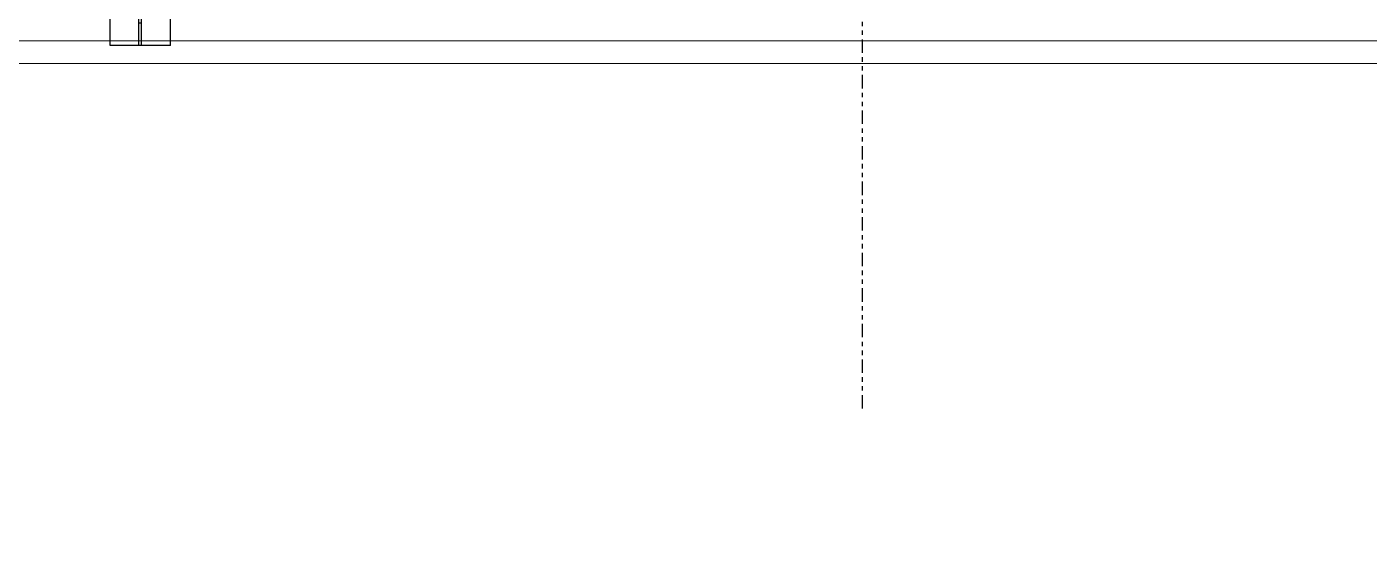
# Model space of a CAD drawing. Header units: inches. Extents: x 209270 to 234360, y -180214 to -150194.
# Drawn here: x 220911 to 223884, y -166874 to -165733 of the extents above; entities that cross this region are included whole.
import ezdxf

# ---------------------------------------------------------------- set-up
doc = ezdxf.new("R2010")
doc.units = ezdxf.units.IN
doc.header["$LTSCALE"] = 10
doc.header["$MEASUREMENT"] = 0
for name, pattern in [('DXK_LINE_DOT2', [3.9198, 1.9599, -1.9599]), ('DXK_LINE_DOT5', [7.8785, 2.979, -0.9799, 0.9799, -0.9799, 0.9799, -0.9799]), ('PHANTOM', [2.5, 1.25, -0.25, 0.25, -0.25, 0.25, -0.25])]:
    doc.linetypes.add(name, pattern=pattern)
doc.layers.get('0').update_dxf_attribs({"color": 1})
for name, color, linetype in [('_STR_0', 5, 'Continuous'), ('_STR_1', 5, 'Continuous'), ('_STR_2', 5, 'Continuous')]:
    doc.layers.add(name, color=color, linetype=linetype)
for name, color, linetype, lineweight in [('DIM', 1, 'Continuous', 13), ('PHANTOM', 1, 'PHANTOM', 0), ('Sheeting', 1, 'Continuous', 0)]:
    doc.layers.add(name, color=color, linetype=linetype, lineweight=lineweight)

# ---------------------------------------------------------------- blocks, each defined once
blk = doc.blocks.new('A$C1b4ed5d7')
at = {"layer": 'PHANTOM', "elevation": -0.8}
for points in [[(-660, 10500), (12160, 10500), (12160, -550), (-660, -550)], [(-610, 10450), (12110, 10450), (12110, -500), (-610, -500)]]:
    blk.add_lwpolyline(points, close=True, dxfattribs=at)
blk = doc.blocks.new('GridLine-116860372-154898 - 114867')
at = {"layer": '_STR_2', "linetype": 'DXK_LINE_DOT5'}
blk.add_line((222761.9, -166578), (222761.9, -163563.7), dxfattribs=at)
blk = doc.blocks.new('Part-116860372-154326 - 114867')
at = {"layer": '_STR_1', "linetype": 'DXK_LINE_DOT2'}
for p, q in [((221095.3, -165280.6), (221159, -165280.6)), ((221095.3, -165358.7), (221095.3, -165280.6)), ((221159, -165358.7), (221159, -165268.4)), ((221164.7, -165358.7), (221164.7, -165268.4)), ((221164.7, -165280.6), (221228.5, -165280.6)), ((221228.5, -165403.7), (221228.5, -165280.6)), ((221095.3, -165288.4), (221228.5, -165288.4))]:
    blk.add_line(p, q, dxfattribs=at)
at = {"layer": '_STR_2', "linetype": 'Continuous'}
for p, q in [((221095.3, -165773.7), (221095.3, -165358.7)), ((221159, -165773.7), (221159, -165358.7)), ((221164.7, -165773.7), (221164.7, -165358.7)), ((221228.5, -165773.7), (221228.5, -165403.7)), ((221159, -165723.7), (221164.7, -165723.7)), ((221164.7, -165773.7), (221095.3, -165773.7)), ((221228.5, -165773.7), (221164.7, -165773.7))]:
    blk.add_line(p, q, dxfattribs=at)
blk = doc.blocks.new('OVERLAY_DRAWING')
at = {"layer": 'Sheeting'}
for points in [[(216351.9, -154713.7), (229171.9, -154713.7), (229171.9, -165813.7), (216351.9, -165813.7)], [(216401.9, -154763.7), (229121.9, -154763.7), (229121.9, -165763.7), (216401.9, -165763.7)]]:
    blk.add_lwpolyline(points, close=True, dxfattribs=at)
at = {"layer": '_STR_0', "zscale": 0.8}
for name in ['GridLine-116860372-154898 - 114867', 'Part-116860372-154326 - 114867']:
    blk.add_blockref(name, (0, 0), dxfattribs=at)
at = {"layer": 'DIM'}
blk.add_blockref('A$C1b4ed5d7', (217011.9, -176263.7, 0.8), dxfattribs=at)

msp = doc.modelspace()

# ---------------------------------------------------------------- block references
msp.add_blockref('OVERLAY_DRAWING', (0, 0))

doc.saveas('drawing.dxf')
